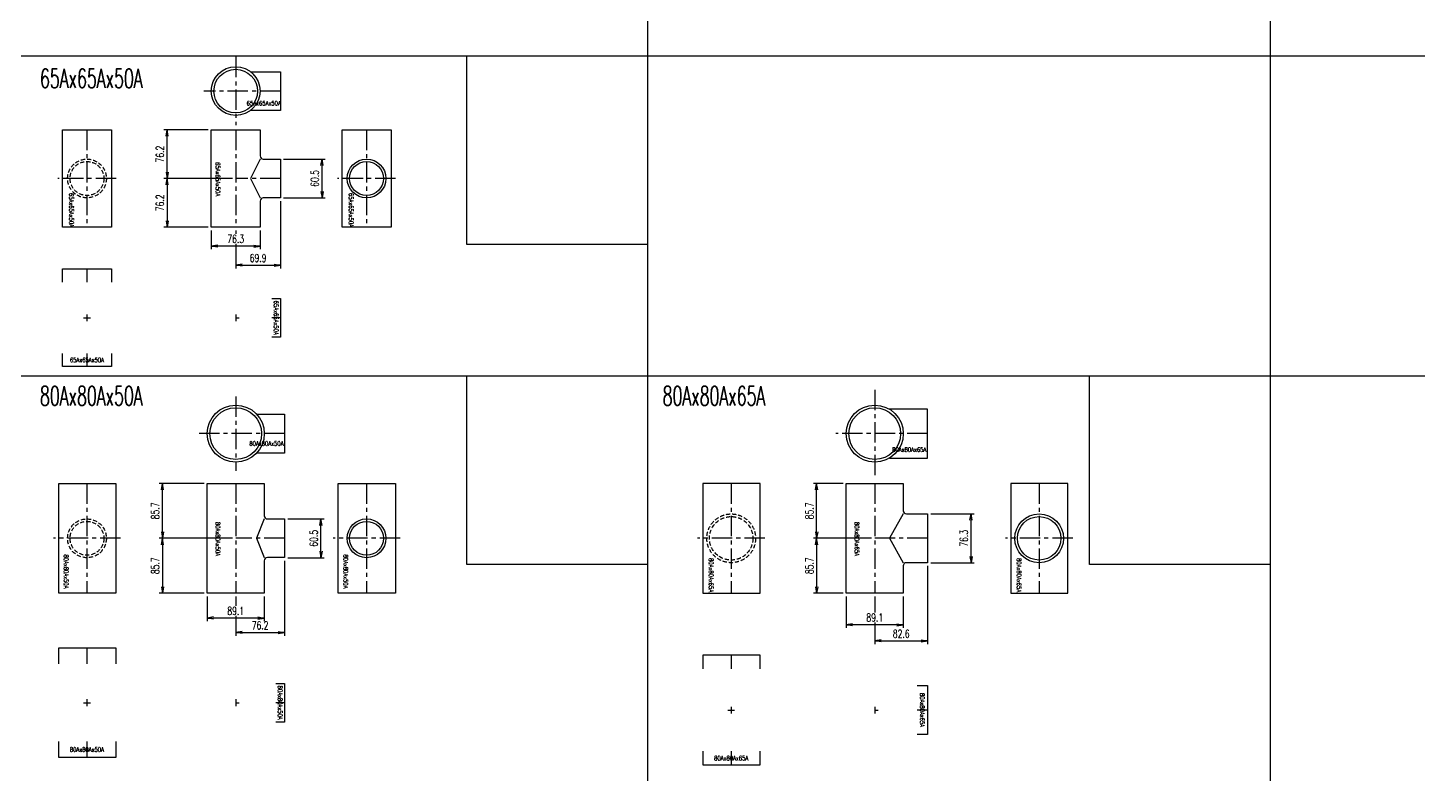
# Model space of a CAD drawing. Header units: millimetres. Extents: x 2090 to 42062, y -14812 to 2738.
# Drawn here: x 12499 to 14671, y -1425 to -259 of the extents above; entities that cross this region are included whole.
import ezdxf

# ---------------------------------------------------------------- set-up
doc = ezdxf.new("R2010")
doc.units = ezdxf.units.MM
doc.header["$PDMODE"] = 35
doc.linetypes.add('CENTER', pattern=[50.8, 31.75, -6.35, 6.35, -6.35])
doc.linetypes.add('HIDDEN', pattern=[9.525, 6.35, -3.175])
for name, color, linetype in [('#配管（SUS)', 220, 'Continuous'), ('DIM', 1, 'Continuous'), ('skeleton', 7, 'Continuous')]:
    doc.layers.add(name, color=color, linetype=linetype)
doc.styles.add('kpk', font='romans.shx', dxfattribs={"width": 0.7, "bigfont": 'extfont2.shx'})
doc.styles.get("Standard").update_dxf_attribs({"font": 'romans.shx', "bigfont": 'extfont.shx'})
doc.dimstyles.new('1／5～KPK', dxfattribs={"dimscale": 5, "dimtxt": 2.5, "dimasz": 2, "dimexe": 1, "dimexo": 1, "dimgap": 1, "dimtad": 3, "dimdsep": 46, "dimtxsty": 'kpk', "dimblk": 'OPEN', "dimcen": 2.5, "dimclrd": 9, "dimclre": 9, "dimclrt": 4, "dimadec": 1, "dimazin": 2, "dimtfac": 1, "dimtmove": 0, "dimatfit": 2, "dimldrblk": 'OPEN', "dimfxl": 1, "dimtfill": 1, "dimlwd": -1, "dimlwe": -1, "dimarcsym": 1})

# ---------------------------------------------------------------- blocks, each defined once
blk = doc.blocks.new('_Open')
at = {"color": 0, "linetype": 'ByBlock', "lineweight": -2}
for p, q in [((-1, 0.17), (0, 0)), ((-1, -0.17), (0, 0)), ((0, 0), (-1, 0))]:
    blk.add_line(p, q, dxfattribs=at)
blk = doc.blocks.new('*D362')
at = {"layer": 'Defpoints', "color": 0, "linetype": 'ByBlock', "transparency": 16777216}
for p in [(12717.1, -418), (12786, -418), (12824.1, -494.2)]:
    blk.add_point(p, dxfattribs=at)
at = {"layer": 'DIM', "color": 9, "transparency": 16777216}
for p, q in [((12781, -418), (12712.1, -418)), ((12717.1, -484.2), (12717.1, -428)), ((12819.1, -494.2), (12712.1, -494.2))]:
    blk.add_line(p, q, dxfattribs=at)
at = {"layer": 'DIM', "color": 9, "linetype": 'ByBlock', "transparency": 16777216, "xscale": 10, "yscale": 10, "zscale": 10}
for p, rotation in [((12717.1, -418), 90), ((12717.1, -494.2), 270)]:
    blk.add_blockref('_Open', p, dxfattribs=dict(at, rotation=rotation))
at = {"layer": 'DIM', "color": 4, "linetype": 'ByBlock', "transparency": 16777216, "insert": (12705.8, -456.1), "char_height": 12.5, "attachment_point": 5, "rotation": 90, "style": 'kpk', "bg_fill": 3, "box_fill_scale": 1.1, "bg_fill_color": 256, "bg_fill_true_color": 13158600, "bg_fill_transparency": 0}
blk.add_mtext('76.2', dxfattribs=at)
blk = doc.blocks.new('*D363')
at = {"layer": 'Defpoints', "color": 0, "linetype": 'ByBlock', "transparency": 16777216}
for p in [(12824.1, -494.2), (12717.1, -570.4), (12786, -570.4)]:
    blk.add_point(p, dxfattribs=at)
at = {"layer": 'DIM', "color": 9, "transparency": 16777216}
for p, q in [((12819.1, -494.2), (12712.1, -494.2)), ((12717.1, -504.2), (12717.1, -560.4)), ((12781, -570.4), (12712.1, -570.4))]:
    blk.add_line(p, q, dxfattribs=at)
at = {"layer": 'DIM', "color": 9, "linetype": 'ByBlock', "transparency": 16777216, "xscale": 10, "yscale": 10, "zscale": 10}
for p, rotation in [((12717.1, -494.2), 90), ((12717.1, -570.4), 270)]:
    blk.add_blockref('_Open', p, dxfattribs=dict(at, rotation=rotation))
at = {"layer": 'DIM', "color": 4, "linetype": 'ByBlock', "transparency": 16777216, "insert": (12705.8, -532.3), "char_height": 12.5, "attachment_point": 5, "rotation": 90, "style": 'kpk', "bg_fill": 3, "box_fill_scale": 1.1, "bg_fill_color": 256, "bg_fill_true_color": 13158600, "bg_fill_transparency": 0}
blk.add_mtext('76.2', dxfattribs=at)
blk = doc.blocks.new('*D364')
at = {"layer": 'Defpoints', "color": 0, "linetype": 'ByBlock', "transparency": 16777216}
for p in [(12894, -524.5), (12824.1, -570.4), (12894, -629.7)]:
    blk.add_point(p, dxfattribs=at)
at = {"layer": 'DIM', "color": 9, "transparency": 16777216}
for p, q in [((12894, -529.5), (12894, -634.7)), ((12824.1, -575.4), (12824.1, -634.7)), ((12834.1, -629.7), (12884, -629.7))]:
    blk.add_line(p, q, dxfattribs=at)
at = {"layer": 'DIM', "color": 9, "linetype": 'ByBlock', "transparency": 16777216, "xscale": 10, "yscale": 10, "zscale": 10, "rotation": 180}
blk.add_blockref('_Open', (12824.1, -629.7), dxfattribs=at)
at = {"layer": 'DIM', "color": 9, "linetype": 'ByBlock', "transparency": 16777216, "xscale": 10, "yscale": 10, "zscale": 10}
blk.add_blockref('_Open', (12894, -629.7), dxfattribs=at)
at = {"layer": 'DIM', "color": 4, "linetype": 'ByBlock', "transparency": 16777216, "insert": (12859.1, -618.5), "char_height": 12.5, "attachment_point": 5, "style": 'kpk', "bg_fill": 3, "box_fill_scale": 1.1, "bg_fill_color": 256, "bg_fill_true_color": 13158600, "bg_fill_transparency": 0}
blk.add_mtext('69.9', dxfattribs=at)
blk = doc.blocks.new('*D365')
at = {"layer": 'Defpoints', "color": 0, "linetype": 'ByBlock', "transparency": 16777216}
for p in [(12786, -570.4), (12862.3, -570.4), (12786, -599.9)]:
    blk.add_point(p, dxfattribs=at)
at = {"layer": 'DIM', "color": 9, "transparency": 16777216}
for p, q in [((12786, -575.4), (12786, -604.9)), ((12862.3, -575.4), (12862.3, -604.9)), ((12852.3, -599.9), (12796, -599.9))]:
    blk.add_line(p, q, dxfattribs=at)
at = {"layer": 'DIM', "color": 9, "linetype": 'ByBlock', "transparency": 16777216, "xscale": 10, "yscale": 10, "zscale": 10, "rotation": 180}
blk.add_blockref('_Open', (12786, -599.9), dxfattribs=at)
at = {"layer": 'DIM', "color": 9, "linetype": 'ByBlock', "transparency": 16777216, "xscale": 10, "yscale": 10, "zscale": 10}
blk.add_blockref('_Open', (12862.3, -599.9), dxfattribs=at)
at = {"layer": 'DIM', "color": 4, "linetype": 'ByBlock', "transparency": 16777216, "insert": (12824.1, -588.7), "char_height": 12.5, "attachment_point": 5, "style": 'kpk', "bg_fill": 3, "box_fill_scale": 1.1, "bg_fill_color": 256, "bg_fill_true_color": 13158600, "bg_fill_transparency": 0}
blk.add_mtext('76.3', dxfattribs=at)
blk = doc.blocks.new('*D366')
at = {"layer": 'Defpoints', "color": 0, "linetype": 'ByBlock', "transparency": 16777216}
for p in [(12894, -464), (12958.9, -464), (12894, -524.5)]:
    blk.add_point(p, dxfattribs=at)
at = {"layer": 'DIM', "color": 9, "transparency": 16777216}
for p, q in [((12899, -464), (12963.9, -464)), ((12958.9, -514.5), (12958.9, -474)), ((12899, -524.5), (12963.9, -524.5))]:
    blk.add_line(p, q, dxfattribs=at)
at = {"layer": 'DIM', "color": 9, "linetype": 'ByBlock', "transparency": 16777216, "xscale": 10, "yscale": 10, "zscale": 10}
for p, rotation in [((12958.9, -464), 90), ((12958.9, -524.5), 270)]:
    blk.add_blockref('_Open', p, dxfattribs=dict(at, rotation=rotation))
at = {"layer": 'DIM', "color": 4, "linetype": 'ByBlock', "transparency": 16777216, "insert": (12947.6, -494.2), "char_height": 12.5, "attachment_point": 5, "rotation": 90, "style": 'kpk', "bg_fill": 3, "box_fill_scale": 1.1, "bg_fill_color": 256, "bg_fill_true_color": 13158600, "bg_fill_transparency": 0}
blk.add_mtext('60.5', dxfattribs=at)
blk = doc.blocks.new('*D367')
at = {"layer": 'Defpoints', "color": 0, "linetype": 'ByBlock', "transparency": 16777216}
for p in [(12709.8, -970.8), (12779.6, -970.8), (12824.1, -1056.5)]:
    blk.add_point(p, dxfattribs=at)
at = {"layer": 'DIM', "color": 9, "transparency": 16777216}
for p, q in [((12774.6, -970.8), (12704.8, -970.8)), ((12709.8, -1046.5), (12709.8, -980.8)), ((12819.1, -1056.5), (12704.8, -1056.5))]:
    blk.add_line(p, q, dxfattribs=at)
at = {"layer": 'DIM', "color": 9, "linetype": 'ByBlock', "transparency": 16777216, "xscale": 10, "yscale": 10, "zscale": 10}
for p, rotation in [((12709.8, -970.8), 90), ((12709.8, -1056.5), 270)]:
    blk.add_blockref('_Open', p, dxfattribs=dict(at, rotation=rotation))
at = {"layer": 'DIM', "color": 4, "linetype": 'ByBlock', "transparency": 16777216, "insert": (12698.5, -1013.7), "char_height": 12.5, "attachment_point": 5, "rotation": 90, "style": 'kpk', "bg_fill": 3, "box_fill_scale": 1.1, "bg_fill_color": 256, "bg_fill_true_color": 13158600, "bg_fill_transparency": 0}
blk.add_mtext('85.7', dxfattribs=at)
blk = doc.blocks.new('*D368')
at = {"layer": 'Defpoints', "color": 0, "linetype": 'ByBlock', "transparency": 16777216}
for p in [(12824.1, -1056.5), (12709.8, -1142.2), (12779.6, -1142.2)]:
    blk.add_point(p, dxfattribs=at)
at = {"layer": 'DIM', "color": 9, "transparency": 16777216}
for p, q in [((12819.1, -1056.5), (12704.8, -1056.5)), ((12709.8, -1066.5), (12709.8, -1132.2)), ((12774.6, -1142.2), (12704.8, -1142.2))]:
    blk.add_line(p, q, dxfattribs=at)
at = {"layer": 'DIM', "color": 9, "linetype": 'ByBlock', "transparency": 16777216, "xscale": 10, "yscale": 10, "zscale": 10}
for p, rotation in [((12709.8, -1056.5), 90), ((12709.8, -1142.2), 270)]:
    blk.add_blockref('_Open', p, dxfattribs=dict(at, rotation=rotation))
at = {"layer": 'DIM', "color": 4, "linetype": 'ByBlock', "transparency": 16777216, "insert": (12698.5, -1099.4), "char_height": 12.5, "attachment_point": 5, "rotation": 90, "style": 'kpk', "bg_fill": 3, "box_fill_scale": 1.1, "bg_fill_color": 256, "bg_fill_true_color": 13158600, "bg_fill_transparency": 0}
blk.add_mtext('85.7', dxfattribs=at)
blk = doc.blocks.new('*D369')
at = {"layer": 'Defpoints', "color": 0, "linetype": 'ByBlock', "transparency": 16777216}
for p in [(12900.3, -1086.8), (12824.1, -1142.2), (12900.3, -1203.7)]:
    blk.add_point(p, dxfattribs=at)
at = {"layer": 'DIM', "color": 9, "transparency": 16777216}
for p, q in [((12900.3, -1091.8), (12900.3, -1208.7)), ((12824.1, -1147.2), (12824.1, -1208.7)), ((12834.1, -1203.7), (12890.3, -1203.7))]:
    blk.add_line(p, q, dxfattribs=at)
at = {"layer": 'DIM', "color": 9, "linetype": 'ByBlock', "transparency": 16777216, "xscale": 10, "yscale": 10, "zscale": 10, "rotation": 180}
blk.add_blockref('_Open', (12824.1, -1203.7), dxfattribs=at)
at = {"layer": 'DIM', "color": 9, "linetype": 'ByBlock', "transparency": 16777216, "xscale": 10, "yscale": 10, "zscale": 10}
blk.add_blockref('_Open', (12900.3, -1203.7), dxfattribs=at)
at = {"layer": 'DIM', "color": 4, "linetype": 'ByBlock', "transparency": 16777216, "insert": (12862.2, -1192.5), "char_height": 12.5, "attachment_point": 5, "style": 'kpk', "bg_fill": 3, "box_fill_scale": 1.1, "bg_fill_color": 256, "bg_fill_true_color": 13158600, "bg_fill_transparency": 0}
blk.add_mtext('76.2', dxfattribs=at)
blk = doc.blocks.new('*D370')
at = {"layer": 'Defpoints', "color": 0, "linetype": 'ByBlock', "transparency": 16777216}
for p in [(12779.6, -1142.2), (12868.7, -1142.2), (12779.6, -1181.1)]:
    blk.add_point(p, dxfattribs=at)
at = {"layer": 'DIM', "color": 9, "transparency": 16777216}
for p, q in [((12779.6, -1147.2), (12779.6, -1186.1)), ((12868.7, -1147.2), (12868.7, -1186.1)), ((12858.7, -1181.1), (12789.6, -1181.1))]:
    blk.add_line(p, q, dxfattribs=at)
at = {"layer": 'DIM', "color": 9, "linetype": 'ByBlock', "transparency": 16777216, "xscale": 10, "yscale": 10, "zscale": 10, "rotation": 180}
blk.add_blockref('_Open', (12779.6, -1181.1), dxfattribs=at)
at = {"layer": 'DIM', "color": 9, "linetype": 'ByBlock', "transparency": 16777216, "xscale": 10, "yscale": 10, "zscale": 10}
blk.add_blockref('_Open', (12868.7, -1181.1), dxfattribs=at)
at = {"layer": 'DIM', "color": 4, "linetype": 'ByBlock', "transparency": 16777216, "insert": (12824.1, -1169.9), "char_height": 12.5, "attachment_point": 5, "style": 'kpk', "bg_fill": 3, "box_fill_scale": 1.1, "bg_fill_color": 256, "bg_fill_true_color": 13158600, "bg_fill_transparency": 0}
blk.add_mtext('89.1', dxfattribs=at)
blk = doc.blocks.new('*D371')
at = {"layer": 'Defpoints', "color": 0, "linetype": 'ByBlock', "transparency": 16777216}
for p in [(12900.3, -1026.3), (12957.2, -1026.3), (12900.3, -1086.8)]:
    blk.add_point(p, dxfattribs=at)
at = {"layer": 'DIM', "color": 9, "transparency": 16777216}
for p, q in [((12905.3, -1026.3), (12962.2, -1026.3)), ((12957.2, -1076.8), (12957.2, -1036.3)), ((12905.3, -1086.8), (12962.2, -1086.8))]:
    blk.add_line(p, q, dxfattribs=at)
at = {"layer": 'DIM', "color": 9, "linetype": 'ByBlock', "transparency": 16777216, "xscale": 10, "yscale": 10, "zscale": 10}
for p, rotation in [((12957.2, -1026.3), 90), ((12957.2, -1086.8), 270)]:
    blk.add_blockref('_Open', p, dxfattribs=dict(at, rotation=rotation))
at = {"layer": 'DIM', "color": 4, "linetype": 'ByBlock', "transparency": 16777216, "insert": (12945.9, -1056.5), "char_height": 12.5, "attachment_point": 5, "rotation": 90, "style": 'kpk', "bg_fill": 3, "box_fill_scale": 1.1, "bg_fill_color": 256, "bg_fill_true_color": 13158600, "bg_fill_transparency": 0}
blk.add_mtext('60.5', dxfattribs=at)
blk = doc.blocks.new('*D387')
at = {"layer": 'Defpoints', "color": 0, "linetype": 'ByBlock', "transparency": 16777216}
for p in [(13731.4, -970.8), (13777.6, -970.8), (13822.2, -1056.5)]:
    blk.add_point(p, dxfattribs=at)
at = {"layer": 'DIM', "color": 9, "transparency": 16777216}
for p, q in [((13772.6, -970.8), (13726.4, -970.8)), ((13731.4, -1046.5), (13731.4, -980.8)), ((13817.2, -1056.5), (13726.4, -1056.5))]:
    blk.add_line(p, q, dxfattribs=at)
at = {"layer": 'DIM', "color": 9, "linetype": 'ByBlock', "transparency": 16777216, "xscale": 10, "yscale": 10, "zscale": 10}
for p, rotation in [((13731.4, -970.8), 90), ((13731.4, -1056.5), 270)]:
    blk.add_blockref('_Open', p, dxfattribs=dict(at, rotation=rotation))
at = {"layer": 'DIM', "color": 4, "linetype": 'ByBlock', "transparency": 16777216, "insert": (13720.1, -1013.7), "char_height": 12.5, "attachment_point": 5, "rotation": 90, "style": 'kpk', "bg_fill": 3, "box_fill_scale": 1.1, "bg_fill_color": 256, "bg_fill_true_color": 13158600, "bg_fill_transparency": 0}
blk.add_mtext('85.7', dxfattribs=at)
blk = doc.blocks.new('*D388')
at = {"layer": 'Defpoints', "color": 0, "linetype": 'ByBlock', "transparency": 16777216}
for p in [(13822.2, -1056.5), (13731.4, -1142.2), (13777.6, -1142.2)]:
    blk.add_point(p, dxfattribs=at)
at = {"layer": 'DIM', "color": 9, "transparency": 16777216}
for p, q in [((13817.2, -1056.5), (13726.4, -1056.5)), ((13731.4, -1066.5), (13731.4, -1132.2)), ((13772.6, -1142.2), (13726.4, -1142.2))]:
    blk.add_line(p, q, dxfattribs=at)
at = {"layer": 'DIM', "color": 9, "linetype": 'ByBlock', "transparency": 16777216, "xscale": 10, "yscale": 10, "zscale": 10}
for p, rotation in [((13731.4, -1056.5), 90), ((13731.4, -1142.2), 270)]:
    blk.add_blockref('_Open', p, dxfattribs=dict(at, rotation=rotation))
at = {"layer": 'DIM', "color": 4, "linetype": 'ByBlock', "transparency": 16777216, "insert": (13720.1, -1099.4), "char_height": 12.5, "attachment_point": 5, "rotation": 90, "style": 'kpk', "bg_fill": 3, "box_fill_scale": 1.1, "bg_fill_color": 256, "bg_fill_true_color": 13158600, "bg_fill_transparency": 0}
blk.add_mtext('85.7', dxfattribs=at)
blk = doc.blocks.new('*D389')
at = {"layer": 'Defpoints', "color": 0, "linetype": 'ByBlock', "transparency": 16777216}
for p in [(13904.5, -1018.4), (13972.6, -1018.4), (13904.5, -1094.7)]:
    blk.add_point(p, dxfattribs=at)
at = {"layer": 'DIM', "color": 9, "transparency": 16777216}
for p, q in [((13909.5, -1018.4), (13977.6, -1018.4)), ((13972.6, -1084.7), (13972.6, -1028.4)), ((13909.5, -1094.7), (13977.6, -1094.7))]:
    blk.add_line(p, q, dxfattribs=at)
at = {"layer": 'DIM', "color": 9, "linetype": 'ByBlock', "transparency": 16777216, "xscale": 10, "yscale": 10, "zscale": 10}
for p, rotation in [((13972.6, -1018.4), 90), ((13972.6, -1094.7), 270)]:
    blk.add_blockref('_Open', p, dxfattribs=dict(at, rotation=rotation))
at = {"layer": 'DIM', "color": 4, "linetype": 'ByBlock', "transparency": 16777216, "insert": (13961.4, -1056.5), "char_height": 12.5, "attachment_point": 5, "rotation": 90, "style": 'kpk', "bg_fill": 3, "box_fill_scale": 1.1, "bg_fill_color": 256, "bg_fill_true_color": 13158600, "bg_fill_transparency": 0}
blk.add_mtext('76.3', dxfattribs=at)
blk = doc.blocks.new('*D477')
at = {"layer": 'Defpoints', "color": 0, "linetype": 'ByBlock', "transparency": 16777216}
for p in [(13904.8, -1094.7), (13822.2, -1142.2), (13904.8, -1216.8)]:
    blk.add_point(p, dxfattribs=at)
at = {"layer": 'DIM', "color": 9, "transparency": 16777216}
for p, q in [((13904.8, -1099.7), (13904.8, -1221.8)), ((13822.2, -1147.2), (13822.2, -1221.8)), ((13832.2, -1216.8), (13894.8, -1216.8))]:
    blk.add_line(p, q, dxfattribs=at)
at = {"layer": 'DIM', "color": 9, "linetype": 'ByBlock', "transparency": 16777216, "xscale": 10, "yscale": 10, "zscale": 10, "rotation": 180}
blk.add_blockref('_Open', (13822.2, -1216.8), dxfattribs=at)
at = {"layer": 'DIM', "color": 9, "linetype": 'ByBlock', "transparency": 16777216, "xscale": 10, "yscale": 10, "zscale": 10}
blk.add_blockref('_Open', (13904.8, -1216.8), dxfattribs=at)
at = {"layer": 'DIM', "color": 4, "linetype": 'ByBlock', "transparency": 16777216, "insert": (13863.5, -1205.6), "char_height": 12.5, "attachment_point": 5, "style": 'kpk', "bg_fill": 3, "box_fill_scale": 1.1, "bg_fill_color": 256, "bg_fill_true_color": 13158600, "bg_fill_transparency": 0}
blk.add_mtext('82.6', dxfattribs=at)
blk = doc.blocks.new('*D478')
at = {"layer": 'Defpoints', "color": 0, "linetype": 'ByBlock', "transparency": 16777216}
for p in [(13777.6, -1142.2), (13866.7, -1142.2), (13777.6, -1191.6)]:
    blk.add_point(p, dxfattribs=at)
at = {"layer": 'DIM', "color": 9, "transparency": 16777216}
for p, q in [((13777.6, -1147.2), (13777.6, -1196.6)), ((13866.7, -1147.2), (13866.7, -1196.6)), ((13856.7, -1191.6), (13787.6, -1191.6))]:
    blk.add_line(p, q, dxfattribs=at)
at = {"layer": 'DIM', "color": 9, "linetype": 'ByBlock', "transparency": 16777216, "xscale": 10, "yscale": 10, "zscale": 10, "rotation": 180}
blk.add_blockref('_Open', (13777.6, -1191.6), dxfattribs=at)
at = {"layer": 'DIM', "color": 9, "linetype": 'ByBlock', "transparency": 16777216, "xscale": 10, "yscale": 10, "zscale": 10}
blk.add_blockref('_Open', (13866.7, -1191.6), dxfattribs=at)
at = {"layer": 'DIM', "color": 4, "linetype": 'ByBlock', "transparency": 16777216, "insert": (13822.2, -1180.3), "char_height": 12.5, "attachment_point": 5, "style": 'kpk', "bg_fill": 3, "box_fill_scale": 1.1, "bg_fill_color": 256, "bg_fill_true_color": 13158600, "bg_fill_transparency": 0}
blk.add_mtext('89.1', dxfattribs=at)
blk = doc.blocks.new('（SUS)65A×50A-RT-1')
at = {"layer": '#配管（SUS)', "color": 2, "linetype": 'CENTER'}
for p, q in [((0, 76.2), (0, -76.2)), ((69.9, 0), (0, 0))]:
    blk.add_line(p, q, dxfattribs=at)
at = {"layer": '#配管（SUS)', "color": 0, "linetype": 'ByBlock'}
blk.add_lwpolyline([(38.1, 76.2), (38.1, 35.3, 0.414214), (43.1, 30.3), (69.9, 30.3), (69.9, -30.2), (43.1, -30.2, 0.414214), (38.1, -35.2), (38.1, -76.2), (-38.1, -76.2), (-38.1, 76.2)], format="xyb", close=True, dxfattribs=at)
blk.add_lwpolyline([(38.1, 30.3), (23.2, 0), (38.1, -30.2)], dxfattribs=at)
at = {"layer": 'Defpoints', "color": 5, "insert": (-27.8, -1.1), "char_height": 7, "attachment_point": 5, "rotation": 270}
blk.add_mtext('{\\W0.7;65Ax65Ax50A}', dxfattribs=at)
blk = doc.blocks.new('（SUS)65A×50A-RT-2')
at = {"layer": '#配管（SUS)', "color": 2, "linetype": 'CENTER'}
for p, q in [((0, 76.2), (0, -76.2)), ((45.4, 0), (-45.4, 0))]:
    blk.add_line(p, q, dxfattribs=at)
at = {"layer": '#配管（SUS)', "color": 0, "linetype": 'ByBlock'}
blk.add_lwpolyline([(38.2, -76.2), (-38.2, -76.2), (-38.2, 76.2), (38.2, 76.2)], close=True, dxfattribs=at)
for radius in [30.3, 26.5]:
    blk.add_circle((0, 0), radius, dxfattribs=at)
at = {"layer": 'Defpoints', "color": 5, "insert": (-24.1, -49.3), "char_height": 7, "attachment_point": 5, "rotation": 270}
blk.add_mtext('{\\W0.7;65Ax65Ax50A}', dxfattribs=at)
blk = doc.blocks.new('（SUS)65A×50A-RT-3')
at = {"layer": '#配管（SUS)', "color": 2, "linetype": 'CENTER'}
for p, q in [((0, 53.3), (0, -53.3)), ((69.9, 0), (-49.8, 0))]:
    blk.add_line(p, q, dxfattribs=at)
at = {"layer": '#配管（SUS)', "color": 0, "linetype": 'ByBlock'}
blk.add_lwpolyline([(23.2, 30.2), (69.9, 30.2), (69.9, -30.3), (23.2, -30.3)], dxfattribs=at)
for radius in [38.1, 34]:
    blk.add_circle((0, 0), radius, dxfattribs=at)
at = {"layer": 'Defpoints', "color": 5, "insert": (43.8, -19), "char_height": 7, "attachment_point": 5}
blk.add_mtext('{\\W0.7;65Ax65Ax50A}', dxfattribs=at)
blk = doc.blocks.new('（SUS)65A×50A-RT-4')
at = {"layer": '#配管（SUS)', "color": 2, "linetype": 'CENTER'}
for p, q in [((0, 76.2), (0, -76.2)), ((45.4, 0), (-45.4, 0))]:
    blk.add_line(p, q, dxfattribs=at)
at = {"layer": '#配管（SUS)', "color": 0, "linetype": 'ByBlock'}
blk.add_lwpolyline([(38.2, -76.2), (-38.2, -76.2), (-38.2, 76.2), (38.2, 76.2)], close=True, dxfattribs=at)
at = {"layer": '#配管（SUS)', "color": 252, "linetype": 'HIDDEN'}
for radius in [30.3, 26.5]:
    blk.add_circle((0, 0), radius, dxfattribs=at)
at = {"layer": 'Defpoints', "color": 5, "insert": (-24.1, -49.3), "char_height": 7, "attachment_point": 5, "rotation": 270}
blk.add_mtext('{\\W0.7;65Ax65Ax50A}', dxfattribs=at)
blk = doc.blocks.new('（SUS)65A×50A-RT-5')
at = {"layer": '#配管（SUS)', "color": 2, "linetype": 'CENTER'}
for p, q in [((0, 76.2), (0, 55.7)), ((-5.3, 0), (5.3, 0)), ((0, 5.3), (0, -5.3)), ((0, -55.7), (0, -76.2))]:
    blk.add_line(p, q, dxfattribs=at)
at = {"layer": '#配管（SUS)', "color": 0, "linetype": 'ByBlock'}
for points in [[(-38.2, 55.7), (-38.2, 76.2), (38.2, 76.2), (38.2, 55.7)], [(38.2, -55.7), (38.2, -76.2), (-38.2, -76.2), (-38.2, -55.7)]]:
    blk.add_lwpolyline(points, dxfattribs=at)
at = {"layer": 'Defpoints', "color": 5, "insert": (0, -66), "char_height": 7, "attachment_point": 5}
blk.add_mtext('{\\W0.7;65Ax65Ax50A}', dxfattribs=at)
blk = doc.blocks.new('（SUS)65A×50A-RT-6')
at = {"layer": '#配管（SUS)', "color": 2, "linetype": 'CENTER'}
for p, q in [((0, 5.3), (0, -5.3)), ((0, 0), (5.3, 0)), ((69.9, 0), (56.5, 0))]:
    blk.add_line(p, q, dxfattribs=at)
at = {"layer": '#配管（SUS)', "color": 0, "linetype": 'ByBlock'}
blk.add_lwpolyline([(56.5, 30.3), (69.9, 30.3), (69.9, -30.2), (56.5, -30.2)], dxfattribs=at)
at = {"layer": 'Defpoints', "color": 5, "insert": (63.2, 0), "char_height": 7, "attachment_point": 5, "rotation": 270}
blk.add_mtext('{\\W0.7;65Ax65Ax50A}', dxfattribs=at)
blk = doc.blocks.new('（SUS)80A×50A-RT-2')
at = {"layer": '#配管（SUS)', "color": 2, "linetype": 'CENTER'}
for p, q in [((0, 85.7), (0, -85.7)), ((52.4, 0), (-52.4, 0))]:
    blk.add_line(p, q, dxfattribs=at)
at = {"layer": '#配管（SUS)', "color": 0, "linetype": 'ByBlock'}
blk.add_lwpolyline([(45, 85.7), (45, -85.7), (-44.1, -85.7), (-44.1, 85.7)], close=True, dxfattribs=at)
for radius in [30.3, 26.5]:
    blk.add_circle((0, 0), radius, dxfattribs=at)
at = {"layer": 'Defpoints', "color": 5, "insert": (-32.5, -51.8), "char_height": 7, "attachment_point": 5, "rotation": 270}
blk.add_mtext('{\\W0.7;80Ax80Ax50A}', dxfattribs=at)
blk = doc.blocks.new('（SUS)80A×50A-RT-1')
at = {"layer": '#配管（SUS)', "color": 2, "linetype": 'CENTER'}
for p, q in [((0, 85.7), (0, -85.7)), ((76.2, 0), (0, 0))]:
    blk.add_line(p, q, dxfattribs=at)
at = {"layer": '#配管（SUS)', "color": 0, "linetype": 'ByBlock'}
blk.add_lwpolyline([(44.6, 85.7), (44.6, 35.3, 0.414214), (49.6, 30.3), (76.2, 30.3), (76.2, -30.2), (49.6, -30.2, 0.414214), (44.6, -35.2), (44.6, -85.7), (-44.6, -85.7), (-44.6, 85.7)], format="xyb", close=True, dxfattribs=at)
blk.add_lwpolyline([(44.6, 30.3), (32.7, 0), (44.6, -30.2)], dxfattribs=at)
at = {"layer": 'Defpoints', "color": 5, "insert": (-27.8, -1.1), "char_height": 7, "attachment_point": 5, "rotation": 270}
blk.add_mtext('{\\W0.7;80Ax80Ax50A}', dxfattribs=at)
blk = doc.blocks.new('（SUS)80A×50A-RT-3')
at = {"layer": '#配管（SUS)', "color": 2, "linetype": 'CENTER'}
for p, q in [((0, 58.1), (0, -58.1)), ((76.2, 0), (-58.1, 0))]:
    blk.add_line(p, q, dxfattribs=at)
at = {"layer": '#配管（SUS)', "color": 0, "linetype": 'ByBlock'}
blk.add_lwpolyline([(32.7, 30.2), (76.2, 30.2), (76.2, -30.3), (32.7, -30.3)], dxfattribs=at)
for radius in [44.6, 40.4]:
    blk.add_circle((0, 0), radius, dxfattribs=at)
at = {"layer": 'Defpoints', "color": 5, "insert": (48, -15.4), "char_height": 7, "attachment_point": 5}
blk.add_mtext('{\\W0.7;80Ax80Ax50A}', dxfattribs=at)
blk = doc.blocks.new('（SUS)80A×50A-RT-4')
at = {"layer": '#配管（SUS)', "color": 2, "linetype": 'CENTER'}
for p, q in [((0, 85.7), (0, -85.7)), ((52.4, 0), (-52.4, 0))]:
    blk.add_line(p, q, dxfattribs=at)
at = {"layer": '#配管（SUS)', "color": 0, "linetype": 'ByBlock'}
blk.add_lwpolyline([(45, 85.7), (45, -85.7), (-44.1, -85.7), (-44.1, 85.7)], close=True, dxfattribs=at)
at = {"layer": '#配管（SUS)', "color": 252, "linetype": 'HIDDEN'}
for radius in [30.3, 26.5]:
    blk.add_circle((0, 0), radius, dxfattribs=at)
at = {"layer": 'Defpoints', "color": 5, "insert": (-32.5, -51.8), "char_height": 7, "attachment_point": 5, "rotation": 270}
blk.add_mtext('{\\W0.7;80Ax80Ax50A}', dxfattribs=at)
blk = doc.blocks.new('（SUS)80A×50A-RT-5')
at = {"layer": '#配管（SUS)', "color": 2, "linetype": 'CENTER'}
for p, q in [((0, 85.7), (0, 60.5)), ((-5.3, 0), (5.3, 0)), ((0, 5.3), (0, -5.3)), ((0, -60.5), (0, -85.7))]:
    blk.add_line(p, q, dxfattribs=at)
at = {"layer": '#配管（SUS)', "color": 0, "linetype": 'ByBlock'}
for points in [[(-44.1, 60.5), (-44.1, 85.7), (45, 85.7), (45, 60.5)], [(45, -60.5), (45, -85.7), (-44.1, -85.7), (-44.1, -60.5)]]:
    blk.add_lwpolyline(points, dxfattribs=at)
at = {"layer": 'Defpoints', "color": 5, "insert": (0, -73.1), "char_height": 7, "attachment_point": 5}
blk.add_mtext('{\\W0.7;80Ax80Ax50A}', dxfattribs=at)
blk = doc.blocks.new('（SUS)80A×50A-RT-6')
at = {"layer": '#配管（SUS)', "color": 2, "linetype": 'CENTER'}
for p, q in [((0, 5.3), (0, -5.3)), ((0, 0), (5.3, 0)), ((76.2, 0), (62.9, 0))]:
    blk.add_line(p, q, dxfattribs=at)
at = {"layer": '#配管（SUS)', "color": 0, "linetype": 'ByBlock'}
blk.add_lwpolyline([(62.9, 30.2), (76.2, 30.2), (76.2, -30.2), (62.9, -30.2)], dxfattribs=at)
at = {"layer": 'Defpoints', "color": 5, "insert": (69.5, 0), "char_height": 7, "attachment_point": 5, "rotation": 270}
blk.add_mtext('{\\W0.7;80Ax80Ax50A}', dxfattribs=at)
blk = doc.blocks.new('（SUS)80A×65A-RT-1')
at = {"layer": '#配管（SUS)', "color": 2, "linetype": 'CENTER'}
for p, q in [((0, 85.7), (0, -85.7)), ((82.6, 0), (0, 0))]:
    blk.add_line(p, q, dxfattribs=at)
at = {"layer": '#配管（SUS)', "color": 0, "linetype": 'ByBlock'}
blk.add_lwpolyline([(82.6, -38.1), (49.5, -38.1, 0.414214), (44.6, -43.1), (44.6, -85.7), (-44.6, -85.7), (-44.6, 85.7), (44.6, 85.7), (44.6, 43.2, 0.414214), (49.5, 38.2), (82.6, 38.2)], format="xyb", close=True, dxfattribs=at)
blk.add_lwpolyline([(44.6, 38.2), (23, 0), (44.6, -38.1)], dxfattribs=at)
at = {"layer": 'Defpoints', "color": 5, "insert": (-27.8, -1.1), "char_height": 7, "attachment_point": 5, "rotation": 270}
blk.add_mtext('{\\W0.7;80Ax80Ax65A}', dxfattribs=at)
blk = doc.blocks.new('（SUS)80A×65A-RT-2')
at = {"layer": '#配管（SUS)', "color": 2, "linetype": 'CENTER'}
for p, q in [((0, 85.7), (0, -85.7)), ((52.4, 0), (-52.4, 0))]:
    blk.add_line(p, q, dxfattribs=at)
at = {"layer": '#配管（SUS)', "color": 0, "linetype": 'ByBlock'}
blk.add_lwpolyline([(-44.1, 85.7), (-44.1, -85.7), (45, -85.7), (45, 85.7)], close=True, dxfattribs=at)
for radius in [38.1, 34]:
    blk.add_circle((0, 0), radius, dxfattribs=at)
at = {"layer": 'Defpoints', "color": 5, "insert": (-31.4, -57.5), "char_height": 7, "attachment_point": 5, "rotation": 270}
blk.add_mtext('{\\W0.7;80Ax80Ax65A}', dxfattribs=at)
blk = doc.blocks.new('（SUS)80A×65A-RT-3')
at = {"layer": '#配管（SUS)', "color": 2, "linetype": 'CENTER'}
for p, q in [((0, 68.6), (0, -68.6)), ((82.6, 0), (-60.7, 0))]:
    blk.add_line(p, q, dxfattribs=at)
at = {"layer": '#配管（SUS)', "color": 0, "linetype": 'ByBlock'}
blk.add_lwpolyline([(23, -38.2), (82.6, -38.2), (82.6, 38.1), (23, 38.1)], dxfattribs=at)
for radius in [44.6, 40.4]:
    blk.add_circle((0, 0), radius, dxfattribs=at)
at = {"layer": 'Defpoints', "color": 5, "insert": (54, -24.9), "char_height": 7, "attachment_point": 5}
blk.add_mtext('{\\W0.7;80Ax80Ax65A}', dxfattribs=at)
blk = doc.blocks.new('（SUS)80A×65A-RT-4')
at = {"layer": '#配管（SUS)', "color": 2, "linetype": 'CENTER'}
for p, q in [((0, 85.7), (0, -85.7)), ((52.4, 0), (-52.4, 0))]:
    blk.add_line(p, q, dxfattribs=at)
at = {"layer": '#配管（SUS)', "color": 0, "linetype": 'ByBlock'}
blk.add_lwpolyline([(-44.1, 85.7), (-44.1, -85.7), (45, -85.7), (45, 85.7)], close=True, dxfattribs=at)
at = {"layer": '#配管（SUS)', "color": 252, "linetype": 'HIDDEN'}
for radius in [38.1, 34]:
    blk.add_circle((0, 0), radius, dxfattribs=at)
at = {"layer": 'Defpoints', "color": 5, "insert": (-31.4, -57.5), "char_height": 7, "attachment_point": 5, "rotation": 270}
blk.add_mtext('{\\W0.7;80Ax80Ax65A}', dxfattribs=at)
blk = doc.blocks.new('（SUS)80A×65A-RT-5')
at = {"layer": '#配管（SUS)', "color": 2, "linetype": 'CENTER'}
for p, q in [((0, 85.7), (0, 64.4)), ((-5.3, 0), (5.3, 0)), ((0, 5.3), (0, -5.3)), ((0, -64.4), (0, -85.7))]:
    blk.add_line(p, q, dxfattribs=at)
at = {"layer": '#配管（SUS)', "color": 0, "linetype": 'ByBlock'}
for points in [[(45, 64.4), (45, 85.7), (-44.1, 85.7), (-44.1, 64.4)], [(-44.1, -64.4), (-44.1, -85.7), (45, -85.7), (45, -64.4)]]:
    blk.add_lwpolyline(points, dxfattribs=at)
at = {"layer": 'Defpoints', "color": 5, "insert": (0, -75.1), "char_height": 7, "attachment_point": 5}
blk.add_mtext('{\\W0.7;80Ax80Ax65A}', dxfattribs=at)
blk = doc.blocks.new('（SUS)80A×65A-RT-6')
at = {"layer": '#配管（SUS)', "color": 2, "linetype": 'CENTER'}
for p, q in [((0, 5.3), (0, -5.3)), ((0, 0), (5.3, 0)), ((82.6, 0), (66.1, 0))]:
    blk.add_line(p, q, dxfattribs=at)
at = {"layer": '#配管（SUS)', "color": 0, "linetype": 'ByBlock'}
blk.add_lwpolyline([(66.1, 38.2), (82.6, 38.2), (82.6, -38.1), (66.1, -38.1)], dxfattribs=at)
at = {"layer": 'Defpoints', "color": 5, "insert": (74.3, 0), "char_height": 7, "attachment_point": 5, "rotation": 270}
blk.add_mtext('{\\W0.7;80Ax80Ax65A}', dxfattribs=at)

msp = doc.modelspace()

# ---------------------------------------------------------------- linework, layer by layer
at = {"layer": 'skeleton'}
for p, q in [((13467.35, 1707.568), (13467.35, -7094.106)), ((14439.858, 1707.568), (14439.858, -7094.106)), ((8325.36, -302.432), (21142.157, -302.432)), ((8325.36, -802.432), (21142.157, -802.432))]:
    msp.add_line(p, q, dxfattribs=at)
for points in [[(13185.245, -302.432), (13467.35, -302.432), (13467.35, -597.31), (13185.245, -597.31)], [(13185.245, -802.432), (13467.35, -802.432), (13467.35, -1097.31), (13185.245, -1097.31)], [(14157.753, -802.432), (14439.858, -802.432), (14439.858, -1097.31), (14157.753, -1097.31)]]:
    msp.add_lwpolyline(points, close=True, dxfattribs=at)

# ---------------------------------------------------------------- block references
at = {"layer": '#配管（SUS)'}
for name, p in [('（SUS)65A×50A-RT-4', (12591.812, -494.236)), ('（SUS)65A×50A-RT-2', (13028.471, -494.236)), ('（SUS)65A×50A-RT-5', (12591.812, -711.849)), ('（SUS)65A×50A-RT-6', (12824.115, -711.849)), ('（SUS)80A×50A-RT-3', (12824.115, -892.951)), ('（SUS)80A×50A-RT-4', (12591.812, -1056.517)), ('（SUS)80A×50A-RT-2', (13028.471, -1056.517)), ('（SUS)80A×65A-RT-4', (13597.967, -1056.517)), ('（SUS)80A×65A-RT-2', (14078.942, -1056.517)), ('（SUS)80A×50A-RT-5', (12591.812, -1313.382)), ('（SUS)80A×65A-RT-5', (13597.967, -1324.877)), ('（SUS)80A×50A-RT-6', (12824.115, -1313.382)), ('（SUS)80A×65A-RT-6', (13822.162, -1324.877))]:
    msp.add_blockref(name, p, dxfattribs=at)

# ---------------------------------------------------------------- texts
at = {"color": 71, "char_height": 30, "attachment_point": 4}
for s, insert in [('{\\W0.6;65Ax65Ax50A}', (12518.411, -337.84)), ('{\\W0.6;80Ax80Ax50A}', (12518.411, -833.972)), ('{\\W0.6;80Ax80Ax65A}', (13490.908, -833.972))]:
    msp.add_mtext(s, dxfattribs=dict(at, insert=insert))

# ---------------------------------------------------------------- dimensions: what is measured, and where the dimension line sits
at = {"layer": 'DIM', "linetype": 'ByBlock'}
for base, p1, p2, picture, middle in [((12717.1, -418.036), (12824.115, -494.236), (12785.965, -418.036), '*D362', (12705.85, -456.136)), ((12709.775, -970.817), (12824.115, -1056.517), (12779.565, -970.817), '*D367', (12698.525, -1013.667)), ((13731.394, -970.817), (13822.162, -1056.517), (13777.612, -970.817), '*D387', (13720.144, -1013.667)), ((13972.646, -1018.367), (13904.521, -1094.667), (13904.521, -1018.367), '*D389', (13961.396, -1056.517))]:
    dim = msp.add_linear_dim(base=base, p1=p1, p2=p2, angle=90, dimstyle='1／5～KPK', dxfattribs=at)
    dim.commit()
    dim.dimension.update_dxf_attribs({"geometry": picture, "text_midpoint": middle})

# ---------------------------------------------------------------- next in the draw order: block references
at = {"layer": '#配管（SUS)'}
for name, p in [('（SUS)65A×50A-RT-3', (12824.115, -357.677)), ('（SUS)80A×65A-RT-3', (13822.162, -892.951))]:
    msp.add_blockref(name, p, dxfattribs=at)

# ---------------------------------------------------------------- next in the draw order: dimensions: what is measured, and where the dimension line sits
at = {"layer": 'DIM', "linetype": 'ByBlock'}
for base, p1, p2, picture, middle in [((12717.1, -570.436), (12824.115, -494.236), (12785.965, -570.436), '*D363', (12705.85, -532.336)), ((12709.775, -1142.217), (12824.115, -1056.517), (12779.565, -1142.217), '*D368', (12698.525, -1099.367)), ((13731.394, -1142.217), (13822.162, -1056.517), (13777.612, -1142.217), '*D388', (13720.144, -1099.367))]:
    dim = msp.add_linear_dim(base=base, p1=p1, p2=p2, angle=90, dimstyle='1／5～KPK', dxfattribs=at)
    dim.commit()
    dim.dimension.update_dxf_attribs({"geometry": picture, "text_midpoint": middle})

# ---------------------------------------------------------------- next in the draw order: dimensions: what is measured, and where the dimension line sits
for base, p1, p2, picture, middle in [((12894.015, -629.731), (12824.115, -570.436), (12894.015, -524.486), '*D364', (12859.065, -618.481)), ((12900.315, -1203.721), (12824.115, -1142.217), (12900.315, -1086.767), '*D369', (12862.215, -1192.471)), ((13904.762, -1216.837), (13822.162, -1142.217), (13904.762, -1094.667), '*D477', (13863.462, -1205.587))]:
    dim = msp.add_linear_dim(base=base, p1=p1, p2=p2, dimstyle='1／5～KPK', dxfattribs=at)
    dim.commit()
    dim.dimension.update_dxf_attribs({"geometry": picture, "text_midpoint": middle})

# ---------------------------------------------------------------- next in the draw order: dimensions: what is measured, and where the dimension line sits
for base, p1, p2, picture, middle in [((12958.875, -463.986), (12894.015, -524.486), (12894.015, -463.986), '*D366', (12947.625, -494.236)), ((12957.158, -1026.267), (12900.315, -1086.767), (12900.315, -1026.267), '*D371', (12945.908, -1056.517))]:
    dim = msp.add_linear_dim(base=base, p1=p1, p2=p2, angle=90, dimstyle='1／5～KPK', dxfattribs=at)
    dim.commit()
    dim.dimension.update_dxf_attribs({"geometry": picture, "text_midpoint": middle})
for base, p1, p2, picture, middle in [((12785.965, -599.941), (12862.265, -570.436), (12785.965, -570.436), '*D365', (12824.115, -588.691)), ((12779.565, -1181.144), (12868.665, -1142.217), (12779.565, -1142.217), '*D370', (12824.115, -1169.894)), ((13777.612, -1191.578), (13866.712, -1142.217), (13777.612, -1142.217), '*D478', (13822.162, -1180.328))]:
    dim = msp.add_linear_dim(base=base, p1=p1, p2=p2, dimstyle='1／5～KPK', dxfattribs=at)
    dim.commit()
    dim.dimension.update_dxf_attribs({"geometry": picture, "text_midpoint": middle})

# ---------------------------------------------------------------- next in the draw order: block references
at = {"layer": '#配管（SUS)'}
for name, p in [('（SUS)65A×50A-RT-1', (12824.115, -494.236)), ('（SUS)80A×50A-RT-1', (12824.115, -1056.517)), ('（SUS)80A×65A-RT-1', (13822.162, -1056.517))]:
    msp.add_blockref(name, p, dxfattribs=at)

doc.saveas('drawing.dxf')
